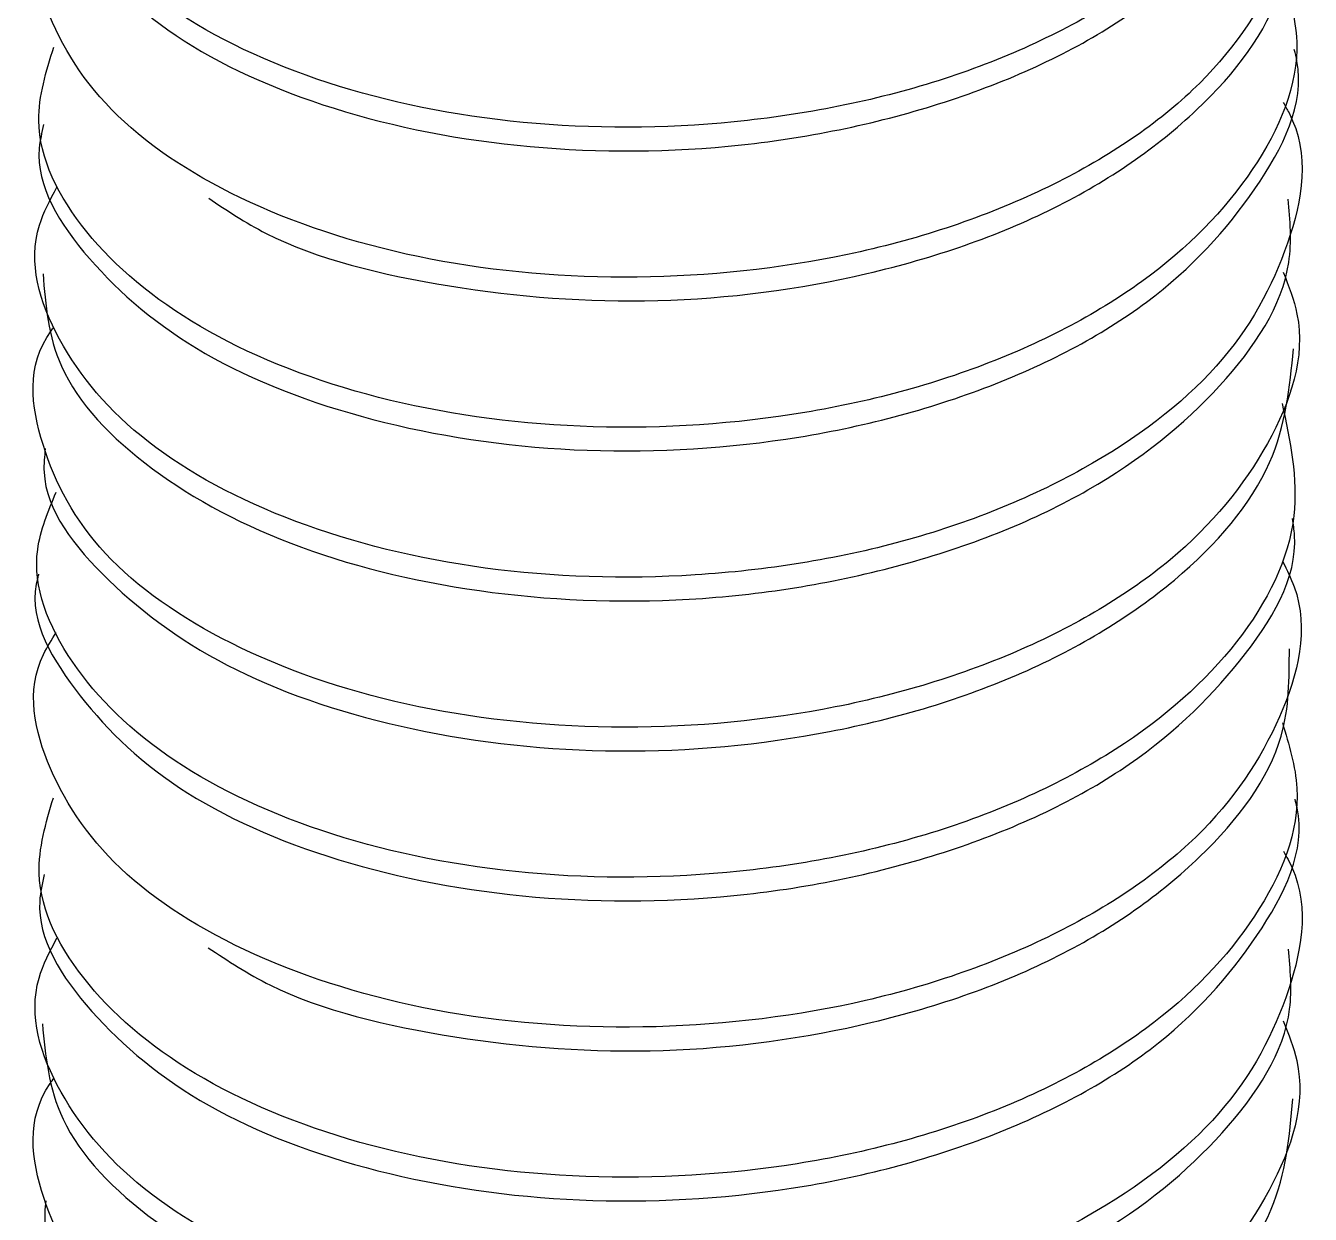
# Model space of a CAD drawing. Extents: x -976302 to -776254, y 5665 to 231437.
# Drawn here: x -788532.5 to -788470.9, y 90236.9 to 90293.9 of the extents above; entities that cross this region are included whole.
import ezdxf

# ---------------------------------------------------------------- set-up
doc = ezdxf.new("R2010")
doc.units = 0
doc.header["$LTSCALE"] = 1000
doc.header["$MEASUREMENT"] = 0
doc.layers.add('暖通', color=7, linetype='Continuous')

msp = doc.modelspace()

# ---------------------------------------------------------------- linework, layer by layer
at = {"layer": '暖通', "color": 7}
for points, knots in [([(-788472.202, 90311.837), (-788471.821, 90309.944), (-788471.021, 90305.97), (-788474.048, 90299.983), (-788479.995, 90294.787), (-788488.471, 90290.919), (-788498.42, 90288.943), (-788508.746, 90288.908), (-788518.261, 90290.853), (-788525.951, 90294.503), (-788530.723, 90299.321), (-788532.51, 90303.973), (-788531.365, 90306.62), (-788530.989, 90307.49)], [0, 0, 0, 0, 0.087521, 0.183673, 0.279841, 0.375988, 0.472166, 0.568317, 0.664479, 0.760633, 0.856781, 0.952953, 1, 1, 1, 1]), ([(-788472.202, 90311.837), (-788471.821, 90309.944), (-788471.021, 90305.97), (-788474.048, 90299.983), (-788479.995, 90294.787), (-788488.471, 90290.919), (-788498.42, 90288.943), (-788508.746, 90288.908), (-788518.261, 90290.853), (-788525.951, 90294.503), (-788530.723, 90299.321), (-788532.51, 90303.973), (-788531.365, 90306.62), (-788530.989, 90307.49)], [0, 0, 0, 0, 0.087521, 0.183673, 0.279841, 0.375988, 0.472166, 0.568317, 0.664479, 0.760633, 0.856781, 0.952953, 1, 1, 1, 1]), ([(-788472.202, 90311.837), (-788471.821, 90309.944), (-788471.021, 90305.97), (-788474.048, 90299.983), (-788479.995, 90294.787), (-788488.471, 90290.919), (-788498.42, 90288.943), (-788508.746, 90288.908), (-788518.261, 90290.853), (-788525.951, 90294.503), (-788530.723, 90299.321), (-788532.51, 90303.973), (-788531.365, 90306.62), (-788530.989, 90307.49)], [0, 0, 0, 0, 0.087521, 0.183673, 0.279841, 0.375988, 0.472166, 0.568317, 0.664479, 0.760633, 0.856781, 0.952953, 1, 1, 1, 1]), ([(-788472.202, 90311.837), (-788471.821, 90309.944), (-788471.021, 90305.97), (-788474.048, 90299.983), (-788479.995, 90294.787), (-788488.471, 90290.919), (-788498.42, 90288.943), (-788508.746, 90288.908), (-788518.261, 90290.853), (-788525.951, 90294.503), (-788530.723, 90299.321), (-788532.51, 90303.973), (-788531.365, 90306.62), (-788530.989, 90307.49)], [0, 0, 0, 0, 0.087521, 0.183673, 0.279841, 0.375988, 0.472166, 0.568317, 0.664479, 0.760633, 0.856781, 0.952953, 1, 1, 1, 1]), ([(-788531.88, 90303.532), (-788531.88, 90303.532), (-788532.449, 90301.731), (-788530.458, 90298.046), (-788525.773, 90293.192), (-788517.953, 90289.63), (-788508.408, 90287.755), (-788498.067, 90287.821), (-788488.169, 90289.923), (-788479.704, 90293.758), (-788474.057, 90299.085), (-788471.383, 90303.428), (-788471.705, 90305.783), (-788471.743, 90306.057)], [0, 0, 0, 0, 0.000017, 0.109517, 0.219044, 0.328541, 0.438051, 0.547559, 0.65706, 0.766579, 0.876074, 0.985605, 1, 1, 1, 1]), ([(-788531.88, 90303.532), (-788531.88, 90303.532), (-788532.449, 90301.731), (-788530.458, 90298.046), (-788525.773, 90293.192), (-788517.953, 90289.63), (-788508.408, 90287.755), (-788498.067, 90287.821), (-788488.169, 90289.923), (-788479.704, 90293.758), (-788474.057, 90299.085), (-788471.383, 90303.428), (-788471.705, 90305.783), (-788471.743, 90306.057)], [0, 0, 0, 0, 0.000017, 0.109517, 0.219044, 0.328541, 0.438051, 0.547559, 0.65706, 0.766579, 0.876074, 0.985605, 1, 1, 1, 1]), ([(-788531.88, 90303.532), (-788531.88, 90303.532), (-788532.449, 90301.731), (-788530.458, 90298.046), (-788525.773, 90293.192), (-788517.953, 90289.63), (-788508.408, 90287.755), (-788498.067, 90287.821), (-788488.169, 90289.923), (-788479.704, 90293.758), (-788474.057, 90299.085), (-788471.383, 90303.428), (-788471.705, 90305.783), (-788471.743, 90306.057)], [0, 0, 0, 0, 0.000017, 0.109517, 0.219044, 0.328541, 0.438051, 0.547559, 0.65706, 0.766579, 0.876074, 0.985605, 1, 1, 1, 1]), ([(-788531.88, 90303.532), (-788531.88, 90303.532), (-788532.449, 90301.731), (-788530.458, 90298.046), (-788525.773, 90293.192), (-788517.953, 90289.63), (-788508.408, 90287.755), (-788498.067, 90287.821), (-788488.169, 90289.923), (-788479.704, 90293.758), (-788474.057, 90299.085), (-788471.383, 90303.428), (-788471.705, 90305.783), (-788471.743, 90306.057)], [0, 0, 0, 0, 0.000017, 0.109517, 0.219044, 0.328541, 0.438051, 0.547559, 0.65706, 0.766579, 0.876074, 0.985605, 1, 1, 1, 1]), ([(-788472.182, 90304.067), (-788471.976, 90303.636), (-788470.812, 90301.202), (-788472.028, 90296.421), (-788475.98, 90290.614), (-788483.116, 90285.875), (-788492.274, 90282.707), (-788502.517, 90281.512), (-788512.664, 90282.247), (-788521.554, 90284.936), (-788528.276, 90289.097), (-788531.702, 90294.266), (-788532.524, 90298.429), (-788531.203, 90300.455), (-788531.002, 90300.764)], [0, 0, 0, 0, 0.020705, 0.116896, 0.213101, 0.309294, 0.405484, 0.501695, 0.597885, 0.694102, 0.790291, 0.886496, 0.982692, 1, 1, 1, 1]), ([(-788472.182, 90304.067), (-788471.976, 90303.636), (-788470.812, 90301.202), (-788472.028, 90296.421), (-788475.98, 90290.614), (-788483.116, 90285.875), (-788492.274, 90282.707), (-788502.517, 90281.512), (-788512.664, 90282.247), (-788521.554, 90284.936), (-788528.276, 90289.097), (-788531.702, 90294.266), (-788532.524, 90298.429), (-788531.203, 90300.455), (-788531.002, 90300.764)], [0, 0, 0, 0, 0.020705, 0.116896, 0.213101, 0.309294, 0.405484, 0.501695, 0.597885, 0.694102, 0.790291, 0.886496, 0.982692, 1, 1, 1, 1]), ([(-788472.182, 90304.067), (-788471.976, 90303.636), (-788470.812, 90301.202), (-788472.028, 90296.421), (-788475.98, 90290.614), (-788483.116, 90285.875), (-788492.274, 90282.707), (-788502.517, 90281.512), (-788512.664, 90282.247), (-788521.554, 90284.936), (-788528.276, 90289.097), (-788531.702, 90294.266), (-788532.524, 90298.429), (-788531.203, 90300.455), (-788531.002, 90300.764)], [0, 0, 0, 0, 0.020705, 0.116896, 0.213101, 0.309294, 0.405484, 0.501695, 0.597885, 0.694102, 0.790291, 0.886496, 0.982692, 1, 1, 1, 1]), ([(-788472.182, 90304.067), (-788471.976, 90303.636), (-788470.812, 90301.202), (-788472.028, 90296.421), (-788475.98, 90290.614), (-788483.116, 90285.875), (-788492.274, 90282.707), (-788502.517, 90281.512), (-788512.664, 90282.247), (-788521.554, 90284.936), (-788528.276, 90289.097), (-788531.702, 90294.266), (-788532.524, 90298.429), (-788531.203, 90300.455), (-788531.002, 90300.764)], [0, 0, 0, 0, 0.020705, 0.116896, 0.213101, 0.309294, 0.405484, 0.501695, 0.597885, 0.694102, 0.790291, 0.886496, 0.982692, 1, 1, 1, 1]), ([(-788523.683, 90285.606), (-788522.807, 90285.016), (-788519.825, 90283.01), (-788512.238, 90281.147), (-788502.19, 90280.333), (-788491.944, 90281.689), (-788482.805, 90284.852), (-788475.913, 90289.659), (-788471.921, 90294.941), (-788471.877, 90298.496), (-788471.858, 90299.957)], [0, 0, 0, 0, 0.0584627, 0.1990135, 0.3396067, 0.4801636, 0.6207532, 0.7613068, 0.9018741, 1, 1, 1, 1]), ([(-788523.683, 90285.606), (-788522.807, 90285.016), (-788519.825, 90283.01), (-788512.238, 90281.147), (-788502.19, 90280.333), (-788491.944, 90281.689), (-788482.805, 90284.852), (-788475.913, 90289.659), (-788471.921, 90294.941), (-788471.877, 90298.496), (-788471.858, 90299.957)], [0, 0, 0, 0, 0.0584627, 0.1990135, 0.3396067, 0.4801636, 0.6207532, 0.7613068, 0.9018741, 1, 1, 1, 1]), ([(-788523.683, 90285.606), (-788522.807, 90285.016), (-788519.825, 90283.01), (-788512.238, 90281.147), (-788502.19, 90280.333), (-788491.944, 90281.689), (-788482.805, 90284.852), (-788475.913, 90289.659), (-788471.921, 90294.941), (-788471.877, 90298.496), (-788471.858, 90299.957)], [0, 0, 0, 0, 0.0584627, 0.1990135, 0.3396067, 0.4801636, 0.6207532, 0.7613068, 0.9018741, 1, 1, 1, 1]), ([(-788523.683, 90285.606), (-788522.807, 90285.016), (-788519.825, 90283.01), (-788512.238, 90281.147), (-788502.19, 90280.333), (-788491.944, 90281.689), (-788482.805, 90284.852), (-788475.913, 90289.659), (-788471.921, 90294.941), (-788471.877, 90298.496), (-788471.858, 90299.957)], [0, 0, 0, 0, 0.0584627, 0.1990135, 0.3396067, 0.4801636, 0.6207532, 0.7613068, 0.9018741, 1, 1, 1, 1]), ([(-788472.231, 90296.524), (-788471.898, 90295.388), (-788470.962, 90292.195), (-788473.215, 90286.832), (-788478.485, 90281.406), (-788486.534, 90277.21), (-788496.253, 90274.811), (-788506.6, 90274.374), (-788516.378, 90275.9), (-788524.535, 90279.245), (-788529.976, 90283.843), (-788532.402, 90288.702), (-788531.474, 90291.679), (-788531.109, 90292.851)], [0, 0, 0, 0, 0.054164, 0.152172, 0.250207, 0.348214, 0.446239, 0.544252, 0.642266, 0.740287, 0.838291, 0.93633, 1, 1, 1, 1]), ([(-788472.231, 90296.524), (-788471.898, 90295.388), (-788470.962, 90292.195), (-788473.215, 90286.832), (-788478.485, 90281.406), (-788486.534, 90277.21), (-788496.253, 90274.811), (-788506.6, 90274.374), (-788516.378, 90275.9), (-788524.535, 90279.245), (-788529.976, 90283.843), (-788532.402, 90288.702), (-788531.474, 90291.679), (-788531.109, 90292.851)], [0, 0, 0, 0, 0.054164, 0.152172, 0.250207, 0.348214, 0.446239, 0.544252, 0.642266, 0.740287, 0.838291, 0.93633, 1, 1, 1, 1]), ([(-788472.231, 90296.524), (-788471.898, 90295.388), (-788470.962, 90292.195), (-788473.215, 90286.832), (-788478.485, 90281.406), (-788486.534, 90277.21), (-788496.253, 90274.811), (-788506.6, 90274.374), (-788516.378, 90275.9), (-788524.535, 90279.245), (-788529.976, 90283.843), (-788532.402, 90288.702), (-788531.474, 90291.679), (-788531.109, 90292.851)], [0, 0, 0, 0, 0.054164, 0.152172, 0.250207, 0.348214, 0.446239, 0.544252, 0.642266, 0.740287, 0.838291, 0.93633, 1, 1, 1, 1]), ([(-788472.231, 90296.524), (-788471.898, 90295.388), (-788470.962, 90292.195), (-788473.215, 90286.832), (-788478.485, 90281.406), (-788486.534, 90277.21), (-788496.253, 90274.811), (-788506.6, 90274.374), (-788516.378, 90275.9), (-788524.535, 90279.245), (-788529.976, 90283.843), (-788532.402, 90288.702), (-788531.474, 90291.679), (-788531.109, 90292.851)], [0, 0, 0, 0, 0.054164, 0.152172, 0.250207, 0.348214, 0.446239, 0.544252, 0.642266, 0.740287, 0.838291, 0.93633, 1, 1, 1, 1]), ([(-788531.596, 90289.14), (-788531.684, 90288.758), (-788532.19, 90286.558), (-788529.741, 90282.581), (-788524.324, 90277.926), (-788516.063, 90274.713), (-788506.255, 90273.212), (-788495.905, 90273.726), (-788486.24, 90276.209), (-788478.222, 90280.397), (-788473.211, 90285.939), (-788471.038, 90290.292), (-788471.592, 90292.548), (-788471.638, 90292.737)], [0, 0, 0, 0, 0.022552, 0.130056, 0.237588, 0.34509, 0.452619, 0.560126, 0.66764, 0.775153, 0.882654, 0.990189, 1, 1, 1, 1]), ([(-788531.596, 90289.14), (-788531.684, 90288.758), (-788532.19, 90286.558), (-788529.741, 90282.581), (-788524.324, 90277.926), (-788516.063, 90274.713), (-788506.255, 90273.212), (-788495.905, 90273.726), (-788486.24, 90276.209), (-788478.222, 90280.397), (-788473.211, 90285.939), (-788471.038, 90290.292), (-788471.592, 90292.548), (-788471.638, 90292.737)], [0, 0, 0, 0, 0.022552, 0.130056, 0.237588, 0.34509, 0.452619, 0.560126, 0.66764, 0.775153, 0.882654, 0.990189, 1, 1, 1, 1]), ([(-788531.596, 90289.14), (-788531.684, 90288.758), (-788532.19, 90286.558), (-788529.741, 90282.581), (-788524.324, 90277.926), (-788516.063, 90274.713), (-788506.255, 90273.212), (-788495.905, 90273.726), (-788486.24, 90276.209), (-788478.222, 90280.397), (-788473.211, 90285.939), (-788471.038, 90290.292), (-788471.592, 90292.548), (-788471.638, 90292.737)], [0, 0, 0, 0, 0.022552, 0.130056, 0.237588, 0.34509, 0.452619, 0.560126, 0.66764, 0.775153, 0.882654, 0.990189, 1, 1, 1, 1]), ([(-788531.596, 90289.14), (-788531.684, 90288.758), (-788532.19, 90286.558), (-788529.741, 90282.581), (-788524.324, 90277.926), (-788516.063, 90274.713), (-788506.255, 90273.212), (-788495.905, 90273.726), (-788486.24, 90276.209), (-788478.222, 90280.397), (-788473.211, 90285.939), (-788471.038, 90290.292), (-788471.592, 90292.548), (-788471.638, 90292.737)], [0, 0, 0, 0, 0.022552, 0.130056, 0.237588, 0.34509, 0.452619, 0.560126, 0.66764, 0.775153, 0.882654, 0.990189, 1, 1, 1, 1]), ([(-788472.166, 90290.186), (-788472.071, 90290.022), (-788470.839, 90287.89), (-788471.611, 90283.355), (-788474.826, 90277.384), (-788481.424, 90272.383), (-788490.215, 90268.833), (-788500.33, 90267.223), (-788510.593, 90267.544), (-788519.838, 90269.846), (-788527.091, 90273.742), (-788531.25, 90278.736), (-788532.546, 90283.172), (-788531.281, 90285.529), (-788530.956, 90286.135)], [0, 0, 0, 0, 0.007968, 0.103848, 0.19973, 0.295616, 0.391488, 0.487392, 0.58327, 0.679166, 0.775041, 0.870922, 0.966811, 1, 1, 1, 1]), ([(-788472.166, 90290.186), (-788472.071, 90290.022), (-788470.839, 90287.89), (-788471.611, 90283.355), (-788474.826, 90277.384), (-788481.424, 90272.383), (-788490.215, 90268.833), (-788500.33, 90267.223), (-788510.593, 90267.544), (-788519.838, 90269.846), (-788527.091, 90273.742), (-788531.25, 90278.736), (-788532.546, 90283.172), (-788531.281, 90285.529), (-788530.956, 90286.135)], [0, 0, 0, 0, 0.007968, 0.103848, 0.19973, 0.295616, 0.391488, 0.487392, 0.58327, 0.679166, 0.775041, 0.870922, 0.966811, 1, 1, 1, 1]), ([(-788472.166, 90290.186), (-788472.071, 90290.022), (-788470.839, 90287.89), (-788471.611, 90283.355), (-788474.826, 90277.384), (-788481.424, 90272.383), (-788490.215, 90268.833), (-788500.33, 90267.223), (-788510.593, 90267.544), (-788519.838, 90269.846), (-788527.091, 90273.742), (-788531.25, 90278.736), (-788532.546, 90283.172), (-788531.281, 90285.529), (-788530.956, 90286.135)], [0, 0, 0, 0, 0.007968, 0.103848, 0.19973, 0.295616, 0.391488, 0.487392, 0.58327, 0.679166, 0.775041, 0.870922, 0.966811, 1, 1, 1, 1]), ([(-788472.166, 90290.186), (-788472.071, 90290.022), (-788470.839, 90287.89), (-788471.611, 90283.355), (-788474.826, 90277.384), (-788481.424, 90272.383), (-788490.215, 90268.833), (-788500.33, 90267.223), (-788510.593, 90267.544), (-788519.838, 90269.846), (-788527.091, 90273.742), (-788531.25, 90278.736), (-788532.546, 90283.172), (-788531.281, 90285.529), (-788530.956, 90286.135)], [0, 0, 0, 0, 0.007968, 0.103848, 0.19973, 0.295616, 0.391488, 0.487392, 0.58327, 0.679166, 0.775041, 0.870922, 0.966811, 1, 1, 1, 1]), ([(-788531.624, 90281.98), (-788531.506, 90280.483), (-788531.242, 90277.153), (-788526.79, 90272.441), (-788519.579, 90268.591), (-788510.252, 90266.396), (-788499.977, 90266.075), (-788489.905, 90267.83), (-788481.113, 90271.354), (-788474.83, 90276.454), (-788471.576, 90281.435), (-788471.839, 90284.545), (-788471.926, 90285.562)], [0, 0, 0, 0, 0.087802, 0.195298, 0.302775, 0.410254, 0.517748, 0.625224, 0.732729, 0.840203, 0.947701, 1, 1, 1, 1]), ([(-788531.624, 90281.98), (-788531.506, 90280.483), (-788531.242, 90277.153), (-788526.79, 90272.441), (-788519.579, 90268.591), (-788510.252, 90266.396), (-788499.977, 90266.075), (-788489.905, 90267.83), (-788481.113, 90271.354), (-788474.83, 90276.454), (-788471.576, 90281.435), (-788471.839, 90284.545), (-788471.926, 90285.562)], [0, 0, 0, 0, 0.087802, 0.195298, 0.302775, 0.410254, 0.517748, 0.625224, 0.732729, 0.840203, 0.947701, 1, 1, 1, 1]), ([(-788531.624, 90281.98), (-788531.506, 90280.483), (-788531.242, 90277.153), (-788526.79, 90272.441), (-788519.579, 90268.591), (-788510.252, 90266.396), (-788499.977, 90266.075), (-788489.905, 90267.83), (-788481.113, 90271.354), (-788474.83, 90276.454), (-788471.576, 90281.435), (-788471.839, 90284.545), (-788471.926, 90285.562)], [0, 0, 0, 0, 0.087802, 0.195298, 0.302775, 0.410254, 0.517748, 0.625224, 0.732729, 0.840203, 0.947701, 1, 1, 1, 1]), ([(-788531.624, 90281.98), (-788531.506, 90280.483), (-788531.242, 90277.153), (-788526.79, 90272.441), (-788519.579, 90268.591), (-788510.252, 90266.396), (-788499.977, 90266.075), (-788489.905, 90267.83), (-788481.113, 90271.354), (-788474.83, 90276.454), (-788471.576, 90281.435), (-788471.839, 90284.545), (-788471.926, 90285.562)], [0, 0, 0, 0, 0.087802, 0.195298, 0.302775, 0.410254, 0.517748, 0.625224, 0.732729, 0.840203, 0.947701, 1, 1, 1, 1]), ([(-788472.164, 90282.058), (-788471.905, 90281.39), (-788470.858, 90278.692), (-788472.523, 90273.717), (-788477.093, 90268.079), (-788484.674, 90263.583), (-788494.114, 90260.767), (-788504.427, 90259.928), (-788514.43, 90261.031), (-788522.972, 90264.037), (-788529.206, 90268.42), (-788531.96, 90273.709), (-788532.454, 90277.623), (-788531.156, 90279.364), (-788531.114, 90279.419)], [0, 0, 0, 0, 0.0317532, 0.1282531, 0.2247737, 0.3212714, 0.4177765, 0.5142866, 0.6107858, 0.7073065, 0.8038031, 0.9003261, 0.9968269, 1, 1, 1, 1]), ([(-788472.164, 90282.058), (-788471.905, 90281.39), (-788470.858, 90278.692), (-788472.523, 90273.717), (-788477.093, 90268.079), (-788484.674, 90263.583), (-788494.114, 90260.767), (-788504.427, 90259.928), (-788514.43, 90261.031), (-788522.972, 90264.037), (-788529.206, 90268.42), (-788531.96, 90273.709), (-788532.454, 90277.623), (-788531.156, 90279.364), (-788531.114, 90279.419)], [0, 0, 0, 0, 0.0317532, 0.1282531, 0.2247737, 0.3212714, 0.4177765, 0.5142866, 0.6107858, 0.7073065, 0.8038031, 0.9003261, 0.9968269, 1, 1, 1, 1]), ([(-788472.164, 90282.058), (-788471.905, 90281.39), (-788470.858, 90278.692), (-788472.523, 90273.717), (-788477.093, 90268.079), (-788484.674, 90263.583), (-788494.114, 90260.767), (-788504.427, 90259.928), (-788514.43, 90261.031), (-788522.972, 90264.037), (-788529.206, 90268.42), (-788531.96, 90273.709), (-788532.454, 90277.623), (-788531.156, 90279.364), (-788531.114, 90279.419)], [0, 0, 0, 0, 0.0317532, 0.1282531, 0.2247737, 0.3212714, 0.4177765, 0.5142866, 0.6107858, 0.7073065, 0.8038031, 0.9003261, 0.9968269, 1, 1, 1, 1]), ([(-788472.164, 90282.058), (-788471.905, 90281.39), (-788470.858, 90278.692), (-788472.523, 90273.717), (-788477.093, 90268.079), (-788484.674, 90263.583), (-788494.114, 90260.767), (-788504.427, 90259.928), (-788514.43, 90261.031), (-788522.972, 90264.037), (-788529.206, 90268.42), (-788531.96, 90273.709), (-788532.454, 90277.623), (-788531.156, 90279.364), (-788531.114, 90279.419)], [0, 0, 0, 0, 0.0317532, 0.1282531, 0.2247737, 0.3212714, 0.4177765, 0.5142866, 0.6107858, 0.7073065, 0.8038031, 0.9003261, 0.9968269, 1, 1, 1, 1]), ([(-788531.519, 90273.611), (-788531.556, 90273.229), (-788531.771, 90271.019), (-788528.8, 90267.143), (-788522.782, 90262.729), (-788514.095, 90259.869), (-788504.079, 90258.76), (-788493.781, 90259.719), (-788484.357, 90262.571), (-788476.977, 90267.097), (-788472.261, 90272.607), (-788471.862, 90276.539), (-788471.675, 90278.382)], [0, 0, 0, 0, 0.022969, 0.132963, 0.242969, 0.352953, 0.462976, 0.572967, 0.682974, 0.792964, 0.902954, 1, 1, 1, 1]), ([(-788531.519, 90273.611), (-788531.556, 90273.229), (-788531.771, 90271.019), (-788528.8, 90267.143), (-788522.782, 90262.729), (-788514.095, 90259.869), (-788504.079, 90258.76), (-788493.781, 90259.719), (-788484.357, 90262.571), (-788476.977, 90267.097), (-788472.261, 90272.607), (-788471.862, 90276.539), (-788471.675, 90278.382)], [0, 0, 0, 0, 0.022969, 0.132963, 0.242969, 0.352953, 0.462976, 0.572967, 0.682974, 0.792964, 0.902954, 1, 1, 1, 1]), ([(-788531.519, 90273.611), (-788531.556, 90273.229), (-788531.771, 90271.019), (-788528.8, 90267.143), (-788522.782, 90262.729), (-788514.095, 90259.869), (-788504.079, 90258.76), (-788493.781, 90259.719), (-788484.357, 90262.571), (-788476.977, 90267.097), (-788472.261, 90272.607), (-788471.862, 90276.539), (-788471.675, 90278.382)], [0, 0, 0, 0, 0.022969, 0.132963, 0.242969, 0.352953, 0.462976, 0.572967, 0.682974, 0.792964, 0.902954, 1, 1, 1, 1]), ([(-788531.519, 90273.611), (-788531.556, 90273.229), (-788531.771, 90271.019), (-788528.8, 90267.143), (-788522.782, 90262.729), (-788514.095, 90259.869), (-788504.079, 90258.76), (-788493.781, 90259.719), (-788484.357, 90262.571), (-788476.977, 90267.097), (-788472.261, 90272.607), (-788471.862, 90276.539), (-788471.675, 90278.382)], [0, 0, 0, 0, 0.022969, 0.132963, 0.242969, 0.352953, 0.462976, 0.572967, 0.682974, 0.792964, 0.902954, 1, 1, 1, 1]), ([(-788472.226, 90275.769), (-788471.842, 90273.971), (-788471.015, 90270.095), (-788473.934, 90264.183), (-788479.8, 90258.957), (-788488.224, 90255.046), (-788498.147, 90253.017), (-788508.478, 90252.932), (-788518.029, 90254.825), (-788525.78, 90258.438), (-788530.638, 90263.229), (-788532.501, 90267.91), (-788531.378, 90270.598), (-788530.999, 90271.506)], [0, 0, 0, 0, 0.083423, 0.1798, 0.276195, 0.372568, 0.468969, 0.565346, 0.661733, 0.758112, 0.854485, 0.950884, 1, 1, 1, 1]), ([(-788472.226, 90275.769), (-788471.842, 90273.971), (-788471.015, 90270.095), (-788473.934, 90264.183), (-788479.8, 90258.957), (-788488.224, 90255.046), (-788498.147, 90253.017), (-788508.478, 90252.932), (-788518.029, 90254.825), (-788525.78, 90258.438), (-788530.638, 90263.229), (-788532.501, 90267.91), (-788531.378, 90270.598), (-788530.999, 90271.506)], [0, 0, 0, 0, 0.083423, 0.1798, 0.276195, 0.372568, 0.468969, 0.565346, 0.661733, 0.758112, 0.854485, 0.950884, 1, 1, 1, 1]), ([(-788472.226, 90275.769), (-788471.842, 90273.971), (-788471.015, 90270.095), (-788473.934, 90264.183), (-788479.8, 90258.957), (-788488.224, 90255.046), (-788498.147, 90253.017), (-788508.478, 90252.932), (-788518.029, 90254.825), (-788525.78, 90258.438), (-788530.638, 90263.229), (-788532.501, 90267.91), (-788531.378, 90270.598), (-788530.999, 90271.506)], [0, 0, 0, 0, 0.083423, 0.1798, 0.276195, 0.372568, 0.468969, 0.565346, 0.661733, 0.758112, 0.854485, 0.950884, 1, 1, 1, 1]), ([(-788472.226, 90275.769), (-788471.842, 90273.971), (-788471.015, 90270.095), (-788473.934, 90264.183), (-788479.8, 90258.957), (-788488.224, 90255.046), (-788498.147, 90253.017), (-788508.478, 90252.932), (-788518.029, 90254.825), (-788525.78, 90258.438), (-788530.638, 90263.229), (-788532.501, 90267.91), (-788531.378, 90270.598), (-788530.999, 90271.506)], [0, 0, 0, 0, 0.083423, 0.1798, 0.276195, 0.372568, 0.468969, 0.565346, 0.661733, 0.758112, 0.854485, 0.950884, 1, 1, 1, 1]), ([(-788531.837, 90267.577), (-788531.851, 90267.529), (-788532.418, 90265.678), (-788530.378, 90261.957), (-788525.598, 90257.125), (-788517.72, 90253.607), (-788508.14, 90251.778), (-788497.795, 90251.9), (-788487.923, 90254.051), (-788479.512, 90257.93), (-788473.943, 90263.287), (-788471.332, 90267.632), (-788471.685, 90269.977), (-788471.725, 90270.241)], [0, 0, 0, 0, 0.002876, 0.112116, 0.221384, 0.330622, 0.439874, 0.549121, 0.658363, 0.767622, 0.876857, 0.986129, 1, 1, 1, 1]), ([(-788531.837, 90267.577), (-788531.851, 90267.529), (-788532.418, 90265.678), (-788530.378, 90261.957), (-788525.598, 90257.125), (-788517.72, 90253.607), (-788508.14, 90251.778), (-788497.795, 90251.9), (-788487.923, 90254.051), (-788479.512, 90257.93), (-788473.943, 90263.287), (-788471.332, 90267.632), (-788471.685, 90269.977), (-788471.725, 90270.241)], [0, 0, 0, 0, 0.002876, 0.112116, 0.221384, 0.330622, 0.439874, 0.549121, 0.658363, 0.767622, 0.876857, 0.986129, 1, 1, 1, 1]), ([(-788531.837, 90267.577), (-788531.851, 90267.529), (-788532.418, 90265.678), (-788530.378, 90261.957), (-788525.598, 90257.125), (-788517.72, 90253.607), (-788508.14, 90251.778), (-788497.795, 90251.9), (-788487.923, 90254.051), (-788479.512, 90257.93), (-788473.943, 90263.287), (-788471.332, 90267.632), (-788471.685, 90269.977), (-788471.725, 90270.241)], [0, 0, 0, 0, 0.002876, 0.112116, 0.221384, 0.330622, 0.439874, 0.549121, 0.658363, 0.767622, 0.876857, 0.986129, 1, 1, 1, 1]), ([(-788531.837, 90267.577), (-788531.851, 90267.529), (-788532.418, 90265.678), (-788530.378, 90261.957), (-788525.598, 90257.125), (-788517.72, 90253.607), (-788508.14, 90251.778), (-788497.795, 90251.9), (-788487.923, 90254.051), (-788479.512, 90257.93), (-788473.943, 90263.287), (-788471.332, 90267.632), (-788471.685, 90269.977), (-788471.725, 90270.241)], [0, 0, 0, 0, 0.002876, 0.112116, 0.221384, 0.330622, 0.439874, 0.549121, 0.658363, 0.767622, 0.876857, 0.986129, 1, 1, 1, 1]), ([(-788472.182, 90268.177), (-788471.987, 90267.78), (-788470.811, 90265.384), (-788471.967, 90260.633), (-788475.828, 90254.804), (-788482.898, 90250.031), (-788492.013, 90246.813), (-788502.243, 90245.567), (-788512.407, 90246.249), (-788521.345, 90248.891), (-788528.135, 90253.02), (-788531.655, 90258.169), (-788532.53, 90262.368), (-788531.212, 90264.434), (-788530.991, 90264.78)], [0, 0, 0, 0, 0.019113, 0.115263, 0.211425, 0.307577, 0.403725, 0.499895, 0.596044, 0.692219, 0.788366, 0.884528, 0.980683, 1, 1, 1, 1]), ([(-788472.182, 90268.177), (-788471.987, 90267.78), (-788470.811, 90265.384), (-788471.967, 90260.633), (-788475.828, 90254.804), (-788482.898, 90250.031), (-788492.013, 90246.813), (-788502.243, 90245.567), (-788512.407, 90246.249), (-788521.345, 90248.891), (-788528.135, 90253.02), (-788531.655, 90258.169), (-788532.53, 90262.368), (-788531.212, 90264.434), (-788530.991, 90264.78)], [0, 0, 0, 0, 0.019113, 0.115263, 0.211425, 0.307577, 0.403725, 0.499895, 0.596044, 0.692219, 0.788366, 0.884528, 0.980683, 1, 1, 1, 1]), ([(-788472.182, 90268.177), (-788471.987, 90267.78), (-788470.811, 90265.384), (-788471.967, 90260.633), (-788475.828, 90254.804), (-788482.898, 90250.031), (-788492.013, 90246.813), (-788502.243, 90245.567), (-788512.407, 90246.249), (-788521.345, 90248.891), (-788528.135, 90253.02), (-788531.655, 90258.169), (-788532.53, 90262.368), (-788531.212, 90264.434), (-788530.991, 90264.78)], [0, 0, 0, 0, 0.019113, 0.115263, 0.211425, 0.307577, 0.403725, 0.499895, 0.596044, 0.692219, 0.788366, 0.884528, 0.980683, 1, 1, 1, 1]), ([(-788472.182, 90268.177), (-788471.987, 90267.78), (-788470.811, 90265.384), (-788471.967, 90260.633), (-788475.828, 90254.804), (-788482.898, 90250.031), (-788492.013, 90246.813), (-788502.243, 90245.567), (-788512.407, 90246.249), (-788521.345, 90248.891), (-788528.135, 90253.02), (-788531.655, 90258.169), (-788532.53, 90262.368), (-788531.212, 90264.434), (-788530.991, 90264.78)], [0, 0, 0, 0, 0.019113, 0.115263, 0.211425, 0.307577, 0.403725, 0.499895, 0.596044, 0.692219, 0.788366, 0.884528, 0.980683, 1, 1, 1, 1]), ([(-788523.706, 90249.673), (-788522.757, 90249.045), (-788519.684, 90247.007), (-788511.986, 90245.148), (-788501.914, 90244.39), (-788491.685, 90245.798), (-788482.587, 90249.006), (-788475.77, 90253.852), (-788471.875, 90259.098), (-788471.875, 90262.598), (-788471.875, 90264.004)], [0, 0, 0, 0, 0.062684, 0.20316, 0.343677, 0.484159, 0.624675, 0.765154, 0.905648, 1, 1, 1, 1]), ([(-788523.706, 90249.673), (-788522.757, 90249.045), (-788519.684, 90247.007), (-788511.986, 90245.148), (-788501.914, 90244.39), (-788491.685, 90245.798), (-788482.587, 90249.006), (-788475.77, 90253.852), (-788471.875, 90259.098), (-788471.875, 90262.598), (-788471.875, 90264.004)], [0, 0, 0, 0, 0.062684, 0.20316, 0.343677, 0.484159, 0.624675, 0.765154, 0.905648, 1, 1, 1, 1]), ([(-788523.706, 90249.673), (-788522.757, 90249.045), (-788519.684, 90247.007), (-788511.986, 90245.148), (-788501.914, 90244.39), (-788491.685, 90245.798), (-788482.587, 90249.006), (-788475.77, 90253.852), (-788471.875, 90259.098), (-788471.875, 90262.598), (-788471.875, 90264.004)], [0, 0, 0, 0, 0.062684, 0.20316, 0.343677, 0.484159, 0.624675, 0.765154, 0.905648, 1, 1, 1, 1]), ([(-788523.706, 90249.673), (-788522.757, 90249.045), (-788519.684, 90247.007), (-788511.986, 90245.148), (-788501.914, 90244.39), (-788491.685, 90245.798), (-788482.587, 90249.006), (-788475.77, 90253.852), (-788471.875, 90259.098), (-788471.875, 90262.598), (-788471.875, 90264.004)], [0, 0, 0, 0, 0.062684, 0.20316, 0.343677, 0.484159, 0.624675, 0.765154, 0.905648, 1, 1, 1, 1]), ([(-788472.209, 90260.455), (-788471.892, 90259.413), (-788470.952, 90256.317), (-788473.123, 90251.037), (-788478.303, 90245.583), (-788486.297, 90241.348), (-788495.983, 90238.896), (-788506.329, 90238.409), (-788516.137, 90239.882), (-788524.35, 90243.187), (-788529.871, 90247.756), (-788532.383, 90252.638), (-788531.489, 90255.655), (-788531.13, 90256.865)], [0, 0, 0, 0, 0.049873, 0.148125, 0.246403, 0.344653, 0.44292, 0.541176, 0.639432, 0.737697, 0.835945, 0.934226, 1, 1, 1, 1]), ([(-788472.209, 90260.455), (-788471.892, 90259.413), (-788470.952, 90256.317), (-788473.123, 90251.037), (-788478.303, 90245.583), (-788486.297, 90241.348), (-788495.983, 90238.896), (-788506.329, 90238.409), (-788516.137, 90239.882), (-788524.35, 90243.187), (-788529.871, 90247.756), (-788532.383, 90252.638), (-788531.489, 90255.655), (-788531.13, 90256.865)], [0, 0, 0, 0, 0.049873, 0.148125, 0.246403, 0.344653, 0.44292, 0.541176, 0.639432, 0.737697, 0.835945, 0.934226, 1, 1, 1, 1]), ([(-788472.209, 90260.455), (-788471.892, 90259.413), (-788470.952, 90256.317), (-788473.123, 90251.037), (-788478.303, 90245.583), (-788486.297, 90241.348), (-788495.983, 90238.896), (-788506.329, 90238.409), (-788516.137, 90239.882), (-788524.35, 90243.187), (-788529.871, 90247.756), (-788532.383, 90252.638), (-788531.489, 90255.655), (-788531.13, 90256.865)], [0, 0, 0, 0, 0.049873, 0.148125, 0.246403, 0.344653, 0.44292, 0.541176, 0.639432, 0.737697, 0.835945, 0.934226, 1, 1, 1, 1]), ([(-788472.209, 90260.455), (-788471.892, 90259.413), (-788470.952, 90256.317), (-788473.123, 90251.037), (-788478.303, 90245.583), (-788486.297, 90241.348), (-788495.983, 90238.896), (-788506.329, 90238.409), (-788516.137, 90239.882), (-788524.35, 90243.187), (-788529.871, 90247.756), (-788532.383, 90252.638), (-788531.489, 90255.655), (-788531.13, 90256.865)], [0, 0, 0, 0, 0.049873, 0.148125, 0.246403, 0.344653, 0.44292, 0.541176, 0.639432, 0.737697, 0.835945, 0.934226, 1, 1, 1, 1]), ([(-788531.571, 90253.188), (-788531.665, 90252.758), (-788532.156, 90250.507), (-788529.639, 90246.495), (-788524.135, 90241.867), (-788515.821, 90238.698), (-788505.984, 90237.246), (-788495.636, 90237.816), (-788486.004, 90240.346), (-788478.042, 90244.577), (-788473.124, 90250.144), (-788471.006, 90254.453), (-788471.566, 90256.652), (-788471.601, 90256.787)], [0, 0, 0, 0, 0.025391, 0.132894, 0.240422, 0.347923, 0.455452, 0.562957, 0.67047, 0.77798, 0.885479, 0.993012, 1, 1, 1, 1]), ([(-788531.571, 90253.188), (-788531.665, 90252.758), (-788532.156, 90250.507), (-788529.639, 90246.495), (-788524.135, 90241.867), (-788515.821, 90238.698), (-788505.984, 90237.246), (-788495.636, 90237.816), (-788486.004, 90240.346), (-788478.042, 90244.577), (-788473.124, 90250.144), (-788471.006, 90254.453), (-788471.566, 90256.652), (-788471.601, 90256.787)], [0, 0, 0, 0, 0.025391, 0.132894, 0.240422, 0.347923, 0.455452, 0.562957, 0.67047, 0.77798, 0.885479, 0.993012, 1, 1, 1, 1]), ([(-788531.571, 90253.188), (-788531.665, 90252.758), (-788532.156, 90250.507), (-788529.639, 90246.495), (-788524.135, 90241.867), (-788515.821, 90238.698), (-788505.984, 90237.246), (-788495.636, 90237.816), (-788486.004, 90240.346), (-788478.042, 90244.577), (-788473.124, 90250.144), (-788471.006, 90254.453), (-788471.566, 90256.652), (-788471.601, 90256.787)], [0, 0, 0, 0, 0.025391, 0.132894, 0.240422, 0.347923, 0.455452, 0.562957, 0.67047, 0.77798, 0.885479, 0.993012, 1, 1, 1, 1]), ([(-788531.571, 90253.188), (-788531.665, 90252.758), (-788532.156, 90250.507), (-788529.639, 90246.495), (-788524.135, 90241.867), (-788515.821, 90238.698), (-788505.984, 90237.246), (-788495.636, 90237.816), (-788486.004, 90240.346), (-788478.042, 90244.577), (-788473.124, 90250.144), (-788471.006, 90254.453), (-788471.566, 90256.652), (-788471.601, 90256.787)], [0, 0, 0, 0, 0.025391, 0.132894, 0.240422, 0.347923, 0.455452, 0.562957, 0.67047, 0.77798, 0.885479, 0.993012, 1, 1, 1, 1]), ([(-788472.161, 90254.297), (-788472.084, 90254.166), (-788470.849, 90252.072), (-788471.571, 90247.569), (-788474.691, 90241.58), (-788481.219, 90236.547), (-788489.961, 90232.95), (-788500.056, 90231.288), (-788510.33, 90231.558), (-788519.616, 90233.809), (-788526.933, 90237.671), (-788531.182, 90242.641), (-788532.544, 90247.11), (-788531.292, 90249.508), (-788530.956, 90250.152)], [0, 0, 0, 0, 0.006364, 0.102208, 0.198053, 0.293904, 0.389739, 0.485607, 0.581448, 0.677307, 0.773146, 0.868989, 0.964843, 1, 1, 1, 1]), ([(-788472.161, 90254.297), (-788472.084, 90254.166), (-788470.849, 90252.072), (-788471.571, 90247.569), (-788474.691, 90241.58), (-788481.219, 90236.547), (-788489.961, 90232.95), (-788500.056, 90231.288), (-788510.33, 90231.558), (-788519.616, 90233.809), (-788526.933, 90237.671), (-788531.182, 90242.641), (-788532.544, 90247.11), (-788531.292, 90249.508), (-788530.956, 90250.152)], [0, 0, 0, 0, 0.006364, 0.102208, 0.198053, 0.293904, 0.389739, 0.485607, 0.581448, 0.677307, 0.773146, 0.868989, 0.964843, 1, 1, 1, 1]), ([(-788472.161, 90254.297), (-788472.084, 90254.166), (-788470.849, 90252.072), (-788471.571, 90247.569), (-788474.691, 90241.58), (-788481.219, 90236.547), (-788489.961, 90232.95), (-788500.056, 90231.288), (-788510.33, 90231.558), (-788519.616, 90233.809), (-788526.933, 90237.671), (-788531.182, 90242.641), (-788532.544, 90247.11), (-788531.292, 90249.508), (-788530.956, 90250.152)], [0, 0, 0, 0, 0.006364, 0.102208, 0.198053, 0.293904, 0.389739, 0.485607, 0.581448, 0.677307, 0.773146, 0.868989, 0.964843, 1, 1, 1, 1]), ([(-788472.161, 90254.297), (-788472.084, 90254.166), (-788470.849, 90252.072), (-788471.571, 90247.569), (-788474.691, 90241.58), (-788481.219, 90236.547), (-788489.961, 90232.95), (-788500.056, 90231.288), (-788510.33, 90231.558), (-788519.616, 90233.809), (-788526.933, 90237.671), (-788531.182, 90242.641), (-788532.544, 90247.11), (-788531.292, 90249.508), (-788530.956, 90250.152)], [0, 0, 0, 0, 0.006364, 0.102208, 0.198053, 0.293904, 0.389739, 0.485607, 0.581448, 0.677307, 0.773146, 0.868989, 0.964843, 1, 1, 1, 1]), ([(-788531.654, 90246.027), (-788531.509, 90244.482), (-788531.192, 90241.105), (-788526.634, 90236.368), (-788519.355, 90232.559), (-788509.988, 90230.409), (-788499.703, 90230.144), (-788489.652, 90231.949), (-788480.909, 90235.518), (-788474.704, 90240.652), (-788471.536, 90245.593), (-788471.83, 90248.646), (-788471.923, 90249.608)], [0, 0, 0, 0, 0.0906369, 0.1981361, 0.3056142, 0.4130962, 0.5205909, 0.628069, 0.7355745, 0.8430508, 0.9505517, 1, 1, 1, 1]), ([(-788531.654, 90246.027), (-788531.509, 90244.482), (-788531.192, 90241.105), (-788526.634, 90236.368), (-788519.355, 90232.559), (-788509.988, 90230.409), (-788499.703, 90230.144), (-788489.652, 90231.949), (-788480.909, 90235.518), (-788474.704, 90240.652), (-788471.536, 90245.593), (-788471.83, 90248.646), (-788471.923, 90249.608)], [0, 0, 0, 0, 0.0906369, 0.1981361, 0.3056142, 0.4130962, 0.5205909, 0.628069, 0.7355745, 0.8430508, 0.9505517, 1, 1, 1, 1]), ([(-788531.654, 90246.027), (-788531.509, 90244.482), (-788531.192, 90241.105), (-788526.634, 90236.368), (-788519.355, 90232.559), (-788509.988, 90230.409), (-788499.703, 90230.144), (-788489.652, 90231.949), (-788480.909, 90235.518), (-788474.704, 90240.652), (-788471.536, 90245.593), (-788471.83, 90248.646), (-788471.923, 90249.608)], [0, 0, 0, 0, 0.0906369, 0.1981361, 0.3056142, 0.4130962, 0.5205909, 0.628069, 0.7355745, 0.8430508, 0.9505517, 1, 1, 1, 1]), ([(-788531.654, 90246.027), (-788531.509, 90244.482), (-788531.192, 90241.105), (-788526.634, 90236.368), (-788519.355, 90232.559), (-788509.988, 90230.409), (-788499.703, 90230.144), (-788489.652, 90231.949), (-788480.909, 90235.518), (-788474.704, 90240.652), (-788471.536, 90245.593), (-788471.83, 90248.646), (-788471.923, 90249.608)], [0, 0, 0, 0, 0.0906369, 0.1981361, 0.3056142, 0.4130962, 0.5205909, 0.628069, 0.7355745, 0.8430508, 0.9505517, 1, 1, 1, 1]), ([(-788472.169, 90246.169), (-788471.914, 90245.535), (-788470.847, 90242.875), (-788472.445, 90237.926), (-788476.927, 90232.262), (-788484.446, 90227.73), (-788493.848, 90224.864), (-788504.153, 90223.974), (-788514.18, 90225.024), (-788522.774, 90227.986), (-788529.079, 90232.337), (-788531.931, 90237.612), (-788532.467, 90241.561), (-788531.161, 90243.342), (-788531.094, 90243.434)], [0, 0, 0, 0, 0.030174, 0.126628, 0.223102, 0.319554, 0.416012, 0.512477, 0.60893, 0.705406, 0.801857, 0.898332, 0.994787, 1, 1, 1, 1]), ([(-788472.169, 90246.169), (-788471.914, 90245.535), (-788470.847, 90242.875), (-788472.445, 90237.926), (-788476.927, 90232.262), (-788484.446, 90227.73), (-788493.848, 90224.864), (-788504.153, 90223.974), (-788514.18, 90225.024), (-788522.774, 90227.986), (-788529.079, 90232.337), (-788531.931, 90237.612), (-788532.467, 90241.561), (-788531.161, 90243.342), (-788531.094, 90243.434)], [0, 0, 0, 0, 0.030174, 0.126628, 0.223102, 0.319554, 0.416012, 0.512477, 0.60893, 0.705406, 0.801857, 0.898332, 0.994787, 1, 1, 1, 1]), ([(-788472.169, 90246.169), (-788471.914, 90245.535), (-788470.847, 90242.875), (-788472.445, 90237.926), (-788476.927, 90232.262), (-788484.446, 90227.73), (-788493.848, 90224.864), (-788504.153, 90223.974), (-788514.18, 90225.024), (-788522.774, 90227.986), (-788529.079, 90232.337), (-788531.931, 90237.612), (-788532.467, 90241.561), (-788531.161, 90243.342), (-788531.094, 90243.434)], [0, 0, 0, 0, 0.030174, 0.126628, 0.223102, 0.319554, 0.416012, 0.512477, 0.60893, 0.705406, 0.801857, 0.898332, 0.994787, 1, 1, 1, 1]), ([(-788472.169, 90246.169), (-788471.914, 90245.535), (-788470.847, 90242.875), (-788472.445, 90237.926), (-788476.927, 90232.262), (-788484.446, 90227.73), (-788493.848, 90224.864), (-788504.153, 90223.974), (-788514.18, 90225.024), (-788522.774, 90227.986), (-788529.079, 90232.337), (-788531.931, 90237.612), (-788532.467, 90241.561), (-788531.161, 90243.342), (-788531.094, 90243.434)], [0, 0, 0, 0, 0.030174, 0.126628, 0.223102, 0.319554, 0.416012, 0.512477, 0.60893, 0.705406, 0.801857, 0.898332, 0.994787, 1, 1, 1, 1]), ([(-788531.498, 90237.545), (-788531.53, 90237.153), (-788531.711, 90234.933), (-788528.674, 90231.06), (-788522.581, 90226.679), (-788513.844, 90223.864), (-788503.805, 90222.805), (-788493.516, 90223.82), (-788484.13, 90226.718), (-788476.818, 90231.284), (-788472.21, 90236.764), (-788471.866, 90240.643), (-788471.708, 90242.432)], [0, 0, 0, 0, 0.023614, 0.133863, 0.244121, 0.35436, 0.464637, 0.574882, 0.685144, 0.795388, 0.905634, 1, 1, 1, 1]), ([(-788531.498, 90237.545), (-788531.53, 90237.153), (-788531.711, 90234.933), (-788528.674, 90231.06), (-788522.581, 90226.679), (-788513.844, 90223.864), (-788503.805, 90222.805), (-788493.516, 90223.82), (-788484.13, 90226.718), (-788476.818, 90231.284), (-788472.21, 90236.764), (-788471.866, 90240.643), (-788471.708, 90242.432)], [0, 0, 0, 0, 0.023614, 0.133863, 0.244121, 0.35436, 0.464637, 0.574882, 0.685144, 0.795388, 0.905634, 1, 1, 1, 1]), ([(-788531.498, 90237.545), (-788531.53, 90237.153), (-788531.711, 90234.933), (-788528.674, 90231.06), (-788522.581, 90226.679), (-788513.844, 90223.864), (-788503.805, 90222.805), (-788493.516, 90223.82), (-788484.13, 90226.718), (-788476.818, 90231.284), (-788472.21, 90236.764), (-788471.866, 90240.643), (-788471.708, 90242.432)], [0, 0, 0, 0, 0.023614, 0.133863, 0.244121, 0.35436, 0.464637, 0.574882, 0.685144, 0.795388, 0.905634, 1, 1, 1, 1]), ([(-788531.498, 90237.545), (-788531.53, 90237.153), (-788531.711, 90234.933), (-788528.674, 90231.06), (-788522.581, 90226.679), (-788513.844, 90223.864), (-788503.805, 90222.805), (-788493.516, 90223.82), (-788484.13, 90226.718), (-788476.818, 90231.284), (-788472.21, 90236.764), (-788471.866, 90240.643), (-788471.708, 90242.432)], [0, 0, 0, 0, 0.023614, 0.133863, 0.244121, 0.35436, 0.464637, 0.574882, 0.685144, 0.795388, 0.905634, 1, 1, 1, 1])]:
    msp.add_open_spline(points, degree=3, knots=knots, dxfattribs=at)

doc.saveas('drawing.dxf')
